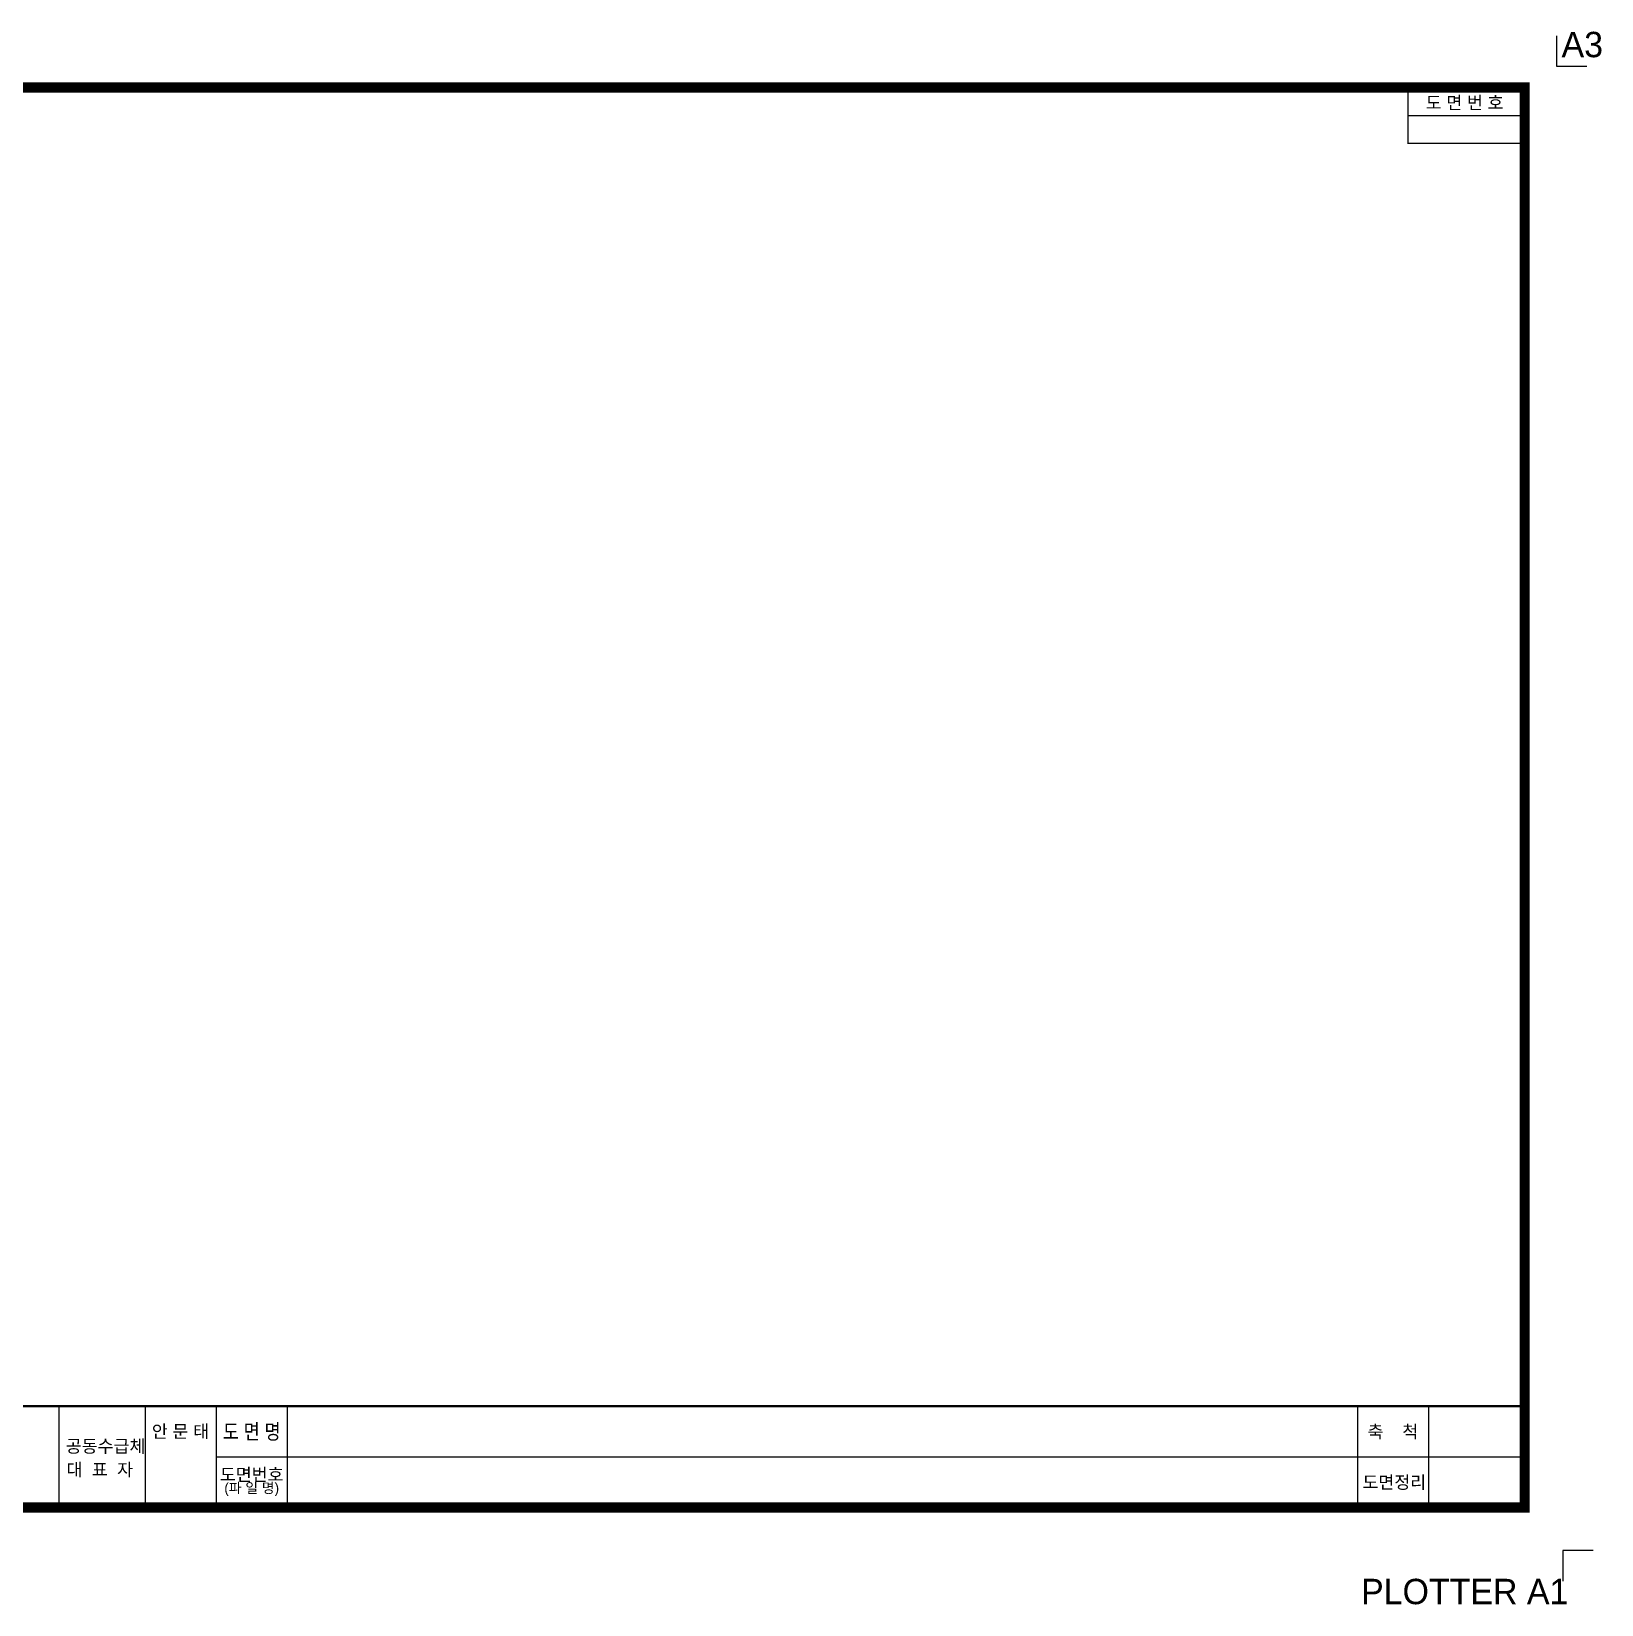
# Model space of a CAD drawing. Extents: x -109 to 1179, y -20 to 602.
# Drawn here: x 560 to 1179, y -20 to 600 of the extents above; entities that cross this region are included whole.
import ezdxf
from ezdxf.enums import TextEntityAlignment as Align

# ---------------------------------------------------------------- set-up
doc = ezdxf.new("R2010")
doc.units = 0
doc.header["$LTSCALE"] = 500
doc.header["$MEASUREMENT"] = 0
for name, color, linetype in [('HATCH1', 253, 'CONTINUOUS'), ('T-LINE3', 2, 'CONTINUOUS'), ('T-TEMP1', 1, 'CONTINUOUS'), ('T-TEMP2', 3, 'CONTINUOUS')]:
    doc.layers.add(name, color=color, linetype=linetype)
doc.styles.add('T-BLOCK', font='Gngt_01.ttf')
doc.styles.add('TITLE', font='Gngt_01.ttf')

msp = doc.modelspace()

# ---------------------------------------------------------------- linework, layer by layer
at = {"layer": 'HATCH1', "color": 1, "linetype": 'BYBLOCK'}
for p, q in [((1148.5, 578), (37.5, 578)), ((1148.5, 18), (1148.5, 578)), ((37.5, 18), (1148.5, 18))]:
    msp.add_line(p, q, dxfattribs=at)
at = {"layer": 'T-LINE3'}
for p, q in [((1102.5, 567), (1148.5, 567)), ((570.5, 58), (570.5, 18)), ((604.5, 58), (604.5, 18)), ((632.5, 58), (632.5, 18)), ((660.5, 58), (660.5, 18)), ((1082.5, 58), (1082.5, 18)), ((1110.5, 58), (1110.5, 18)), ((632.5, 38), (1148.5, 38))]:
    msp.add_line(p, q, dxfattribs=at)
for points, const_width in [([(1102.5, 578), (1102.5, 556), (1148.5, 556)], 0.5), ([(37.5, 58), (1148.5, 58)], 1)]:
    msp.add_lwpolyline(points, dxfattribs=dict(at, const_width=const_width))
at = {"layer": 'T-TEMP1', "const_width": 4}
msp.add_lwpolyline([(37.5, 18), (37.5, 578), (1148.5, 578), (1148.5, 18)], close=True, dxfattribs=at)
at = {"layer": 'T-TEMP1'}
msp.add_lwpolyline([(1175.5, 1), (1163.5, 1), (1163.5, -11)], dxfattribs=at)
at = {"layer": 'T-TEMP2'}
msp.add_lwpolyline([(1161, 598.4), (1161, 586.4), (1173, 586.4)], dxfattribs=at)

# ---------------------------------------------------------------- texts
at = {"layer": 'T-LINE3', "style": 'T-BLOCK'}
for s, p in [('도 면 번 호', (1109.46, 569.52)), ('공동수급체', (573.19, 39.7)), ('대  표  자', (573.45, 30.48))]:
    msp.add_text(s, height=5, dxfattribs=at).set_placement(p)
for s, height, p in [('안 문 태', 5, (618.39, 48.09)), ('축    척', 5, (1096.5, 48)), ('도면번호', 5, (646.5, 31.11)), ('도면정리', 5, (1097.07, 28)), ('(파 일 명)', 4, (646.5, 25.37))]:
    msp.add_text(s, height=height, dxfattribs=at).set_placement(p, align=Align.MIDDLE)
at = {"layer": 'T-LINE3', "style": 'T-BLOCK', "width": 0.841138}
msp.add_text('도 면 명', height=6, dxfattribs=at).set_placement((646.5, 48), align=Align.MIDDLE)
at = {"layer": 'T-TEMP1', "style": 'TITLE'}
msp.add_text('PLOTTER A1', height=10, dxfattribs=at).set_placement((1083.97, -20.11))
at = {"layer": 'T-TEMP2', "style": 'TITLE'}
msp.add_text('A3', height=10, dxfattribs=at).set_placement((1163.02, 589.95))

doc.saveas('drawing.dxf')
